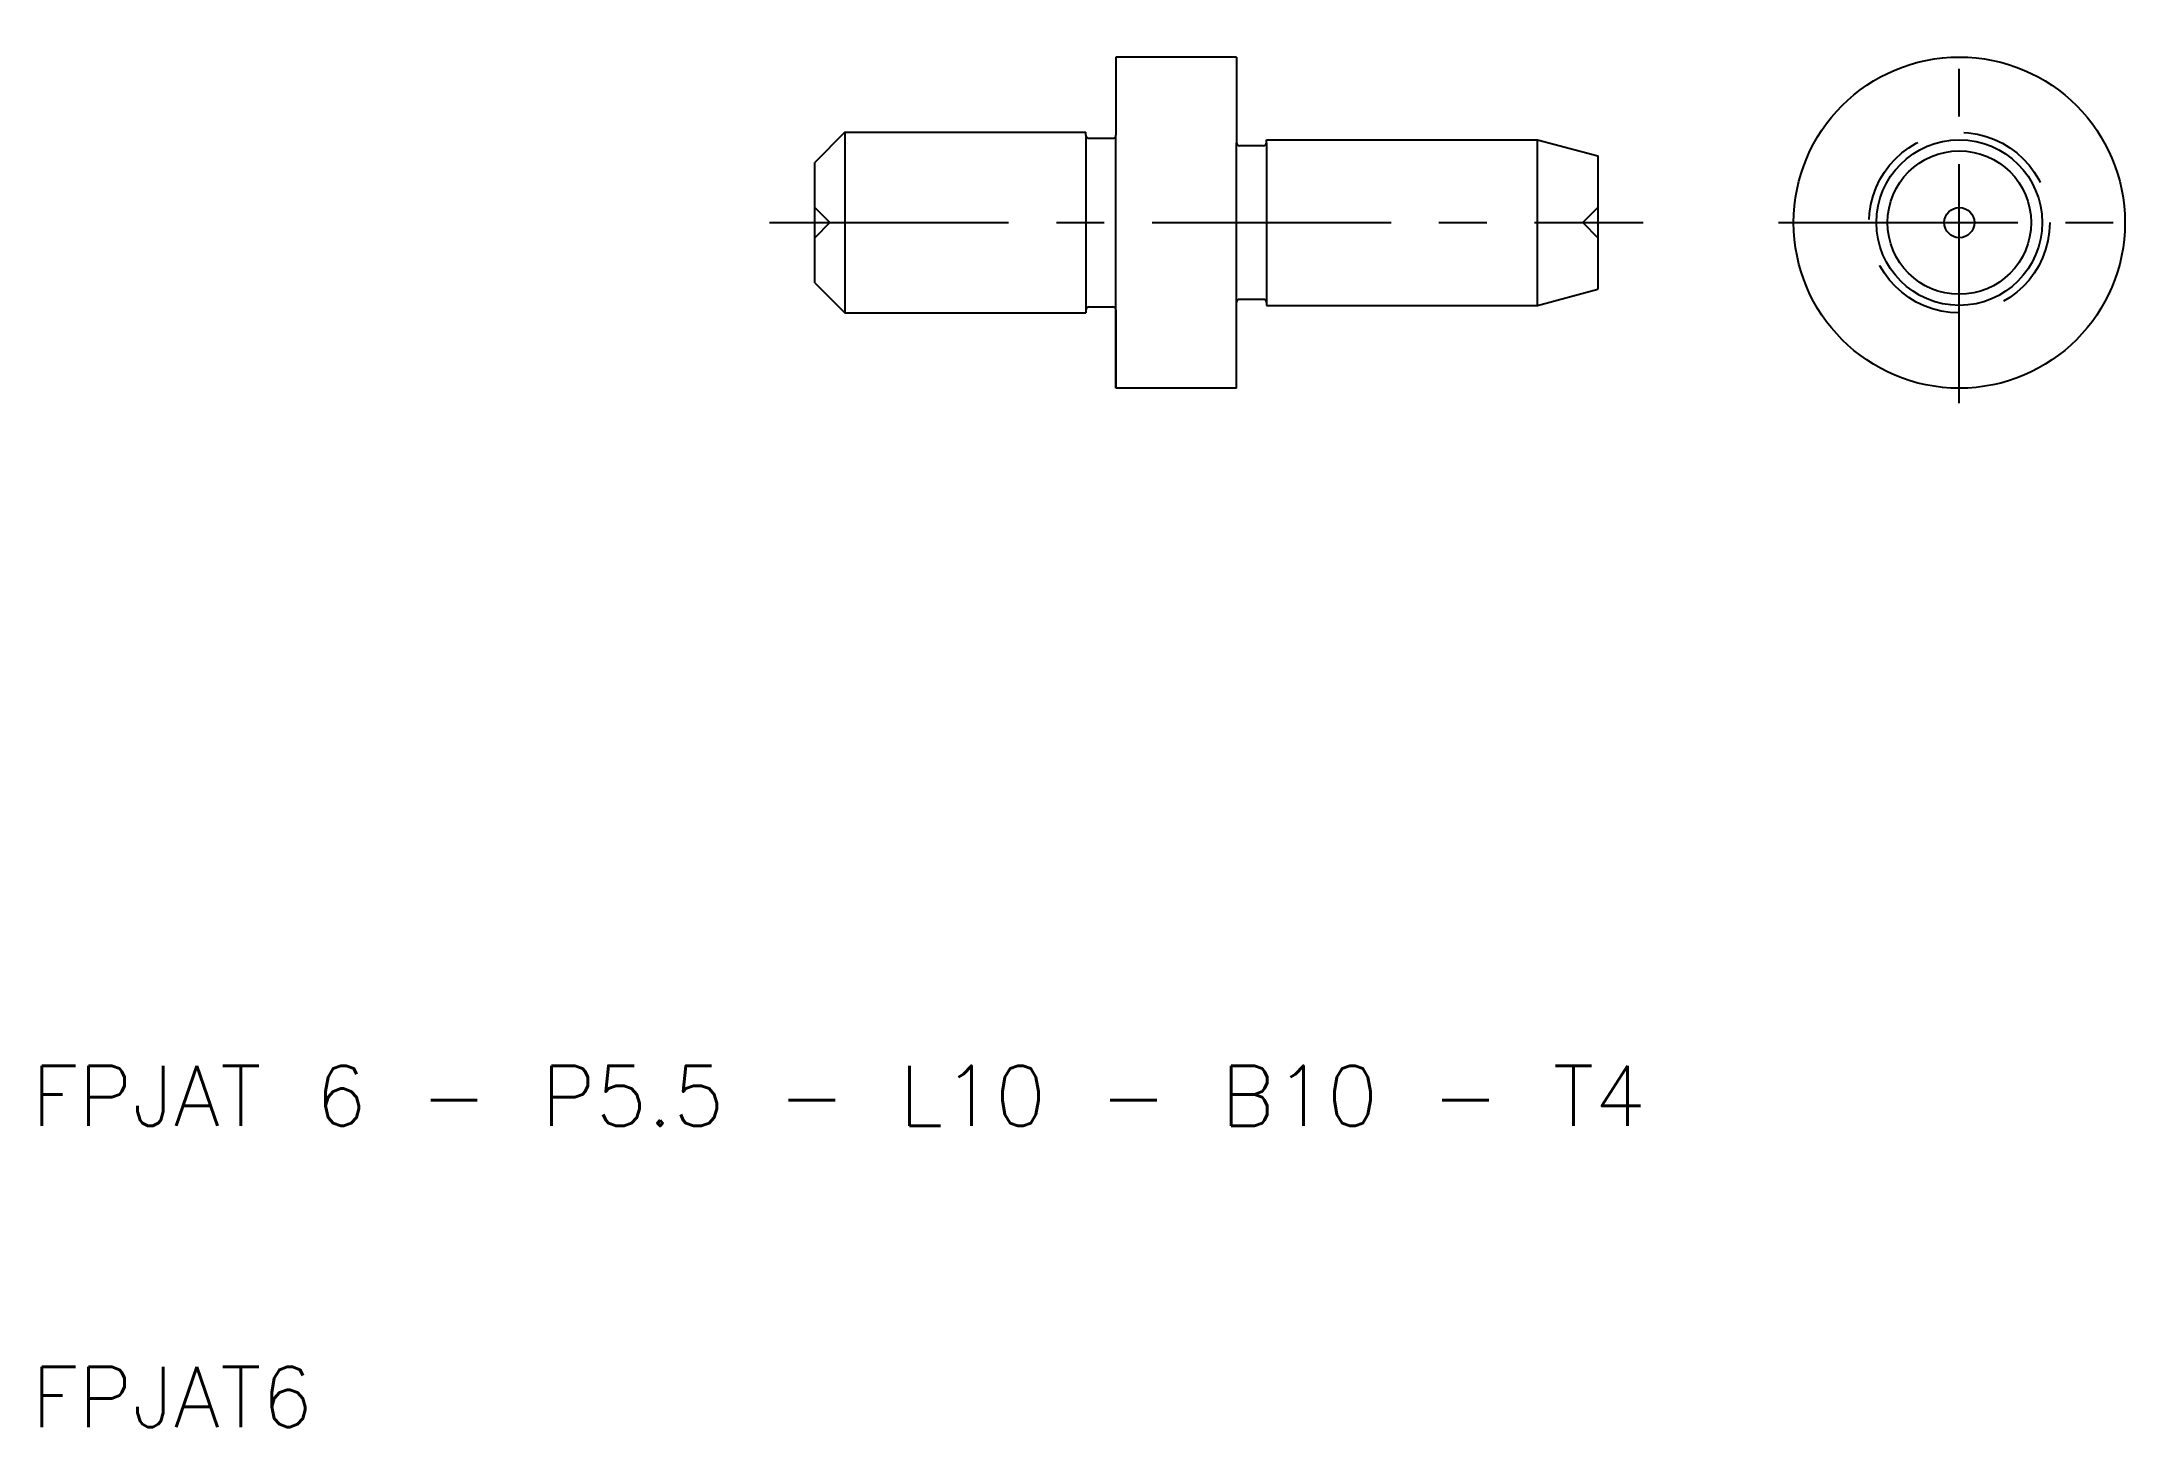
# Model space of a CAD drawing. Extents: x 10.3 to 80, y 10 to 56.
import ezdxf

# ---------------------------------------------------------------- set-up
doc = ezdxf.new("R2010")
doc.units = 0
doc.header["$LTSCALE"] = 0.25
doc.linetypes.add('CENTER', pattern=[50.8, 31.75, -6.35, 6.35, -6.35])
doc.linetypes.add('DASHED', pattern=[19.05, 12.7, -6.35])
doc.layers.get('0').update_dxf_attribs({"linetype": 'CONTINUOUS'})
doc.layers.add('CENTER', color=1, linetype='CENTER')
doc.styles.get("Standard").update_dxf_attribs({"font": 'txt.shx', "bigfont": 'extfont.shx'})

msp = doc.modelspace()

# ---------------------------------------------------------------- linework, layer by layer
for p, q in [((50, 55.5), (46, 55.5)), ((46, 55.5), (46, 52.9)), ((50, 55.5), (50, 52.65)), ((37, 53), (36, 52)), ((37, 53), (45, 53)), ((37, 53), (37, 47)), ((45, 52.9), (45, 53)), ((45, 52.9), (45, 47.1)), ((45.1, 52.8), (45.9, 52.8)), ((46, 47.1), (46, 52.9)), ((50, 47.35), (50, 52.65)), ((50.9, 52.55), (50.1, 52.55)), ((51, 52.75), (60, 52.75)), ((51, 52.65), (51, 52.75)), ((51, 52.65), (51, 52.75)), ((51, 52.65), (51, 47.35)), ((60, 47.25), (60, 52.75)), ((60, 52.75), (62, 52.214102)), ((36, 48), (36, 52)), ((62, 52.214102), (62, 47.785898)), ((36, 48), (37, 47)), ((50.9, 47.45), (50.1, 47.45)), ((60, 47.25), (62, 47.785898)), ((37, 47), (45, 47)), ((45, 47.1), (45, 47)), ((45.1, 47.2), (45.9, 47.2)), ((46, 44.5), (46, 47.1)), ((46, 47.1), (46, 44.5)), ((50, 44.5), (50, 47.35)), ((51, 47.35), (51, 47.25)), ((51, 47.25), (60, 47.25)), ((50, 44.5), (46, 44.5))]:
    msp.add_line(p, q)
at = {"color": 3, "linetype": 'DASHED'}
for p, q in [((36.5, 50), (36, 50.5)), ((61.5, 50), (62, 50.5)), ((36.5, 50), (36, 49.5)), ((61.5, 50), (62, 49.5))]:
    msp.add_line(p, q, dxfattribs=at)
for radius in [5.5, 2.75, 2.38157, 0.5]:
    msp.add_circle((74, 50), radius)
msp.add_circle((74, 50), 3, dxfattribs=at)
for centre, start, end in [((45.1, 52.9), 180, 270), ((45.9, 52.9), 270, 0), ((50.1, 52.65), 180, 270), ((50.9, 52.65), 270, 0), ((50.1, 47.35), 90, 180), ((50.9, 47.35), 0, 90), ((45.1, 47.1), 90, 180), ((45.9, 47.1), 0, 90)]:
    msp.add_arc(centre, 0.1, start, end)
at = {"layer": 'CENTER', "color": 1, "linetype": 'CENTER'}
for p, q in [((74, 44), (74, 56)), ((34.5, 50), (63.5, 50)), ((68, 50), (80, 50))]:
    msp.add_line(p, q, dxfattribs=at)

# ---------------------------------------------------------------- texts
for s, p in [('FPJAT 6 - P5.5 - L10 - B10 - T4', (10, 20)), ('FPJAT6', (10, 10))]:
    msp.add_text(s, height=2).set_placement(p)

doc.saveas('drawing.dxf')
